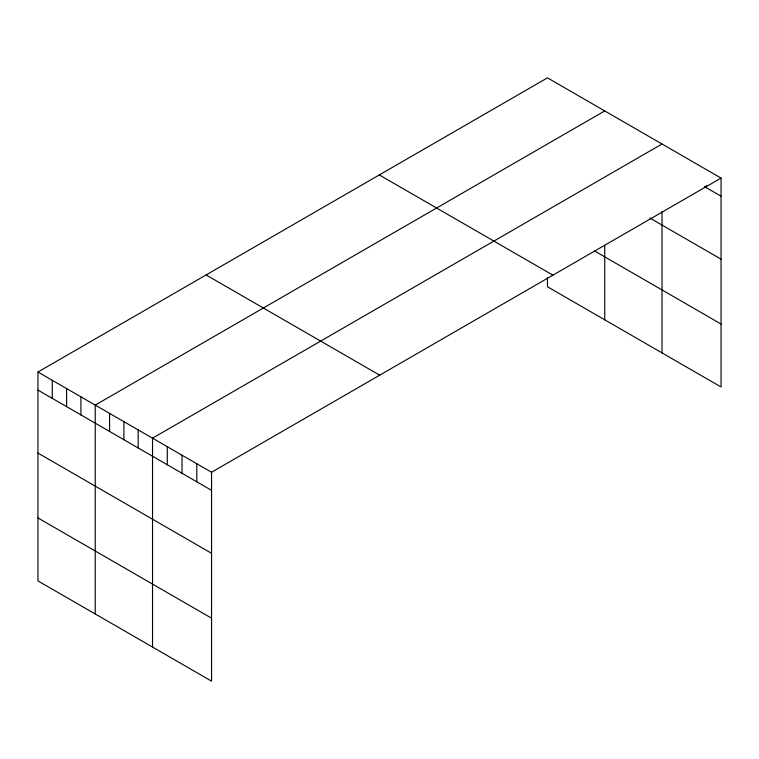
<?xml version="1.0" encoding="UTF-8"?>
<svg xmlns="http://www.w3.org/2000/svg" width="759" height="759" viewBox="0 0 759 759"><rect width="100%" height="100%" fill="white"/><g stroke="black" fill="none" stroke-linecap="round" stroke-linejoin="round"><path stroke-width="1.14" d="M37.95 372.024L211.552 472.25L211.552 681.136L37.95 580.91L37.95 372.024L547.448 77.864L721.05 178.09L721.05 386.976L547.448 286.75L547.448 277.756M604.733 110.937L95.236 405.097L95.236 613.984M662.028 144.011L152.531 438.171L152.531 647.057M211.552 472.25L721.05 178.09M704.324 186.515L721.05 196.173M649.751 217.975L721.05 259.142M594.506 250.954L721.05 324.017M379.31 174.94L552.913 275.166M206.087 274.948L379.69 375.174M37.95 390.098L211.552 490.323M37.95 453.066L211.552 553.292M37.95 517.942L211.552 618.168M706.297 185.395L706.297 187.653M662.028 211.571L662.028 352.907M604.733 245.271L604.733 319.824M196.799 463.73L196.799 481.804M182.037 455.21L182.037 473.284M167.284 446.69L167.284 464.764M138.204 429.898L138.204 447.981M123.888 421.634L123.888 439.708M109.562 413.361L109.562 431.444M80.919 396.824L80.919 414.907M66.593 388.561L66.593 406.634M52.276 380.287L52.276 398.371"/></g></svg>
